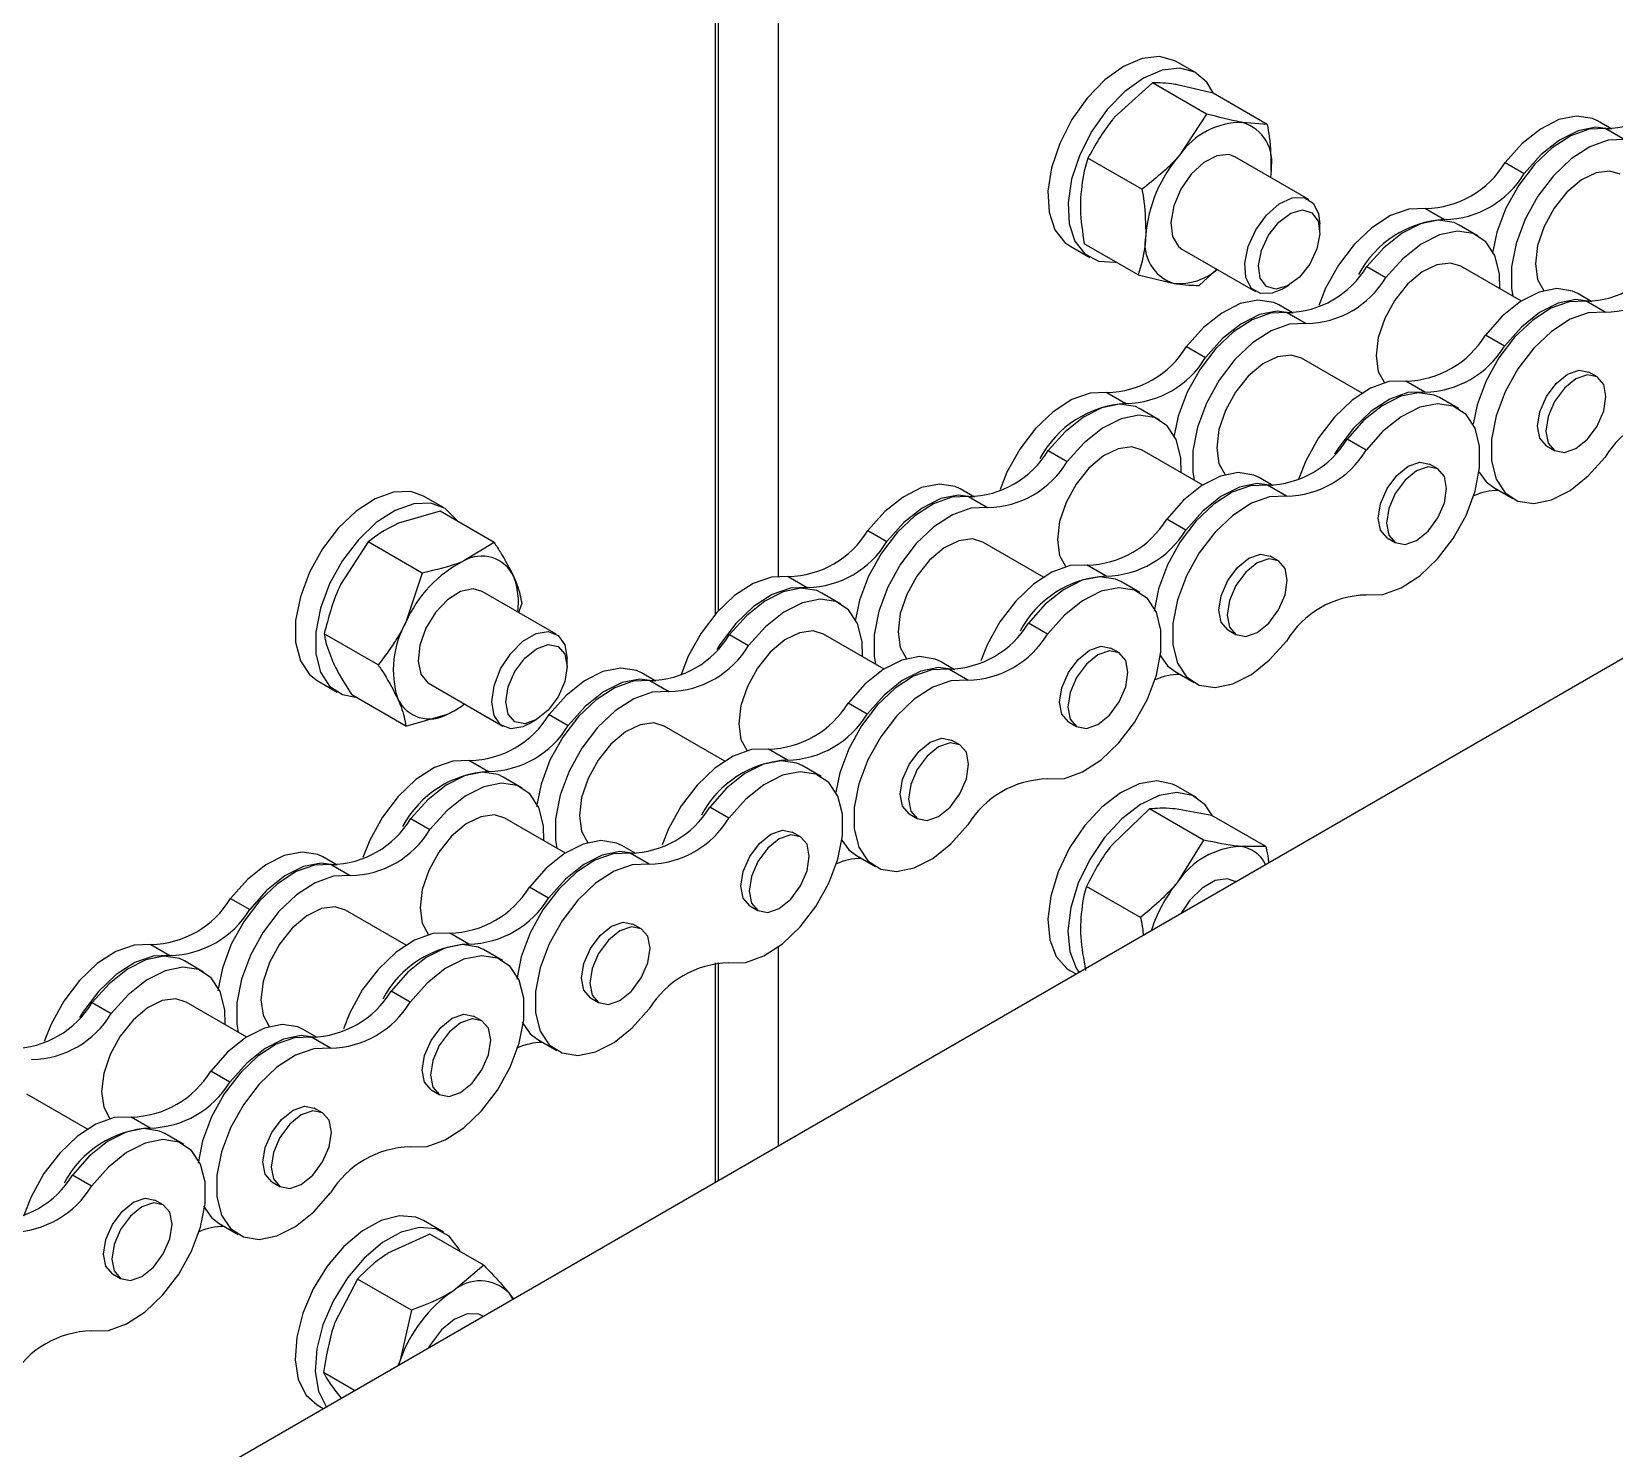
# Model space of a CAD drawing. Header units: metres. Extents: x 0 to 21025, y 0 to 14850.
# Drawn here: x 12980.9 to 13070.1, y 5412.6 to 5492.5 of the extents above; entities that cross this region are included whole.
import ezdxf

# ---------------------------------------------------------------- set-up
doc = ezdxf.new("R2010")
doc.units = ezdxf.units.M
doc.header["$LTSCALE"] = 25
doc.layers.add('SL4', color=4, linetype='Continuous')

msp = doc.modelspace()

# ---------------------------------------------------------------- linework, layer by layer
at = {"layer": 'SL4'}
for p, q in [((13022.924, 5539.702), (13022.924, 5461.787)), ((13019.389, 5459.642), (13019.389, 5537.661)), ((13019.557, 5537.758), (13019.557, 5459.83)), ((12230.818, 4972.404), (13167.717, 5513.264)), ((13046.501, 5490.138), (13045.369, 5490.791)), ((13044.026, 5489.588), (13041.893, 5487.649)), ((13047.072, 5487.83), (13044.026, 5489.588)), ((13047.452, 5489.003), (13045.424, 5489.478)), ((13050.498, 5487.245), (13047.452, 5489.003)), ((13047.072, 5487.83), (13045.57, 5485.526)), ((13050.498, 5487.245), (13049.101, 5487.355)), ((13069.913, 5486.976), (13069.114, 5487.438)), ((13069.581, 5487.004), (13070.656, 5486.384)), ((13043.436, 5483.587), (13040.391, 5485.345)), ((13052.84, 5483.015), (13048.678, 5485.417)), ((13050.709, 5484.648), (13050.677, 5484.263)), ((13050.709, 5484.648), (13050.678, 5484.262)), ((13063.909, 5485.095), (13064.984, 5484.474)), ((13059.419, 5482.503), (13060.493, 5481.882)), ((13053.461, 5481.188), (13053.461, 5481.641)), ((13062.39, 5480.951), (13061.316, 5481.571)), ((13039.37, 5480.398), (13040.501, 5479.745)), ((13043.227, 5478.758), (13040.181, 5480.516)), ((13045.678, 5480.221), (13049.84, 5477.818)), ((13046.653, 5478.172), (13047.653, 5479.081)), ((13056.111, 5479.228), (13057.186, 5478.608)), ((13064.817, 5477.287), (13061.41, 5479.253)), ((13043.227, 5478.758), (13045.255, 5478.283)), ((13051.34, 5477.967), (13051.732, 5478.193)), ((13068.797, 5477.252), (13067.998, 5477.714)), ((13069.54, 5476.66), (13068.465, 5477.28)), ((13051.953, 5476.608), (13051.153, 5477.07)), ((13051.621, 5476.636), (13052.695, 5476.016)), ((13045.948, 5474.726), (13047.023, 5474.106)), ((13063.868, 5474.75), (13062.793, 5475.371)), ((13055.837, 5472.102), (13052.43, 5474.069)), ((13069.09, 5473.017), (13068.625, 5473.286)), ((13041.458, 5472.134), (13042.533, 5471.514)), ((13059.378, 5472.158), (13058.303, 5472.778)), ((13044.43, 5470.582), (13043.355, 5471.203)), ((13061.275, 5471.227), (13060.2, 5471.847)), ((13056.07, 5468.883), (13054.995, 5469.504)), ((13038.15, 5468.86), (13039.225, 5468.239)), ((13046.857, 5466.918), (13043.45, 5468.885)), ((13066.226, 5469.131), (13066.692, 5468.862)), ((13060.11, 5467.833), (13059.644, 5468.101)), ((13033.992, 5466.24), (13033.193, 5466.701)), ((13050.837, 5466.884), (13050.037, 5467.345)), ((13051.58, 5466.291), (13050.505, 5466.912)), ((13063.26, 5466.777), (13064.335, 5466.157)), ((13004.074, 5465.646), (13002.943, 5466.299)), ((13033.66, 5466.268), (13034.735, 5465.647)), ((13003.874, 5465.442), (13001.535, 5464.763)), ((13006.92, 5463.684), (13003.874, 5465.442)), ((13045.907, 5464.382), (13044.832, 5465.002)), ((13027.988, 5464.358), (13029.063, 5463.738)), ((13057.246, 5463.947), (13057.712, 5463.678)), ((12999.827, 5463.719), (12998.269, 5461.314)), ((13002.872, 5461.961), (12999.827, 5463.719)), ((13006.92, 5463.684), (13005.212, 5462.64)), ((13037.877, 5461.734), (13034.47, 5463.701)), ((13041.417, 5461.79), (13040.342, 5462.41)), ((13051.13, 5462.648), (13050.664, 5462.917)), ((13002.872, 5461.961), (13001.946, 5459.191)), ((13023.498, 5461.766), (13024.572, 5461.145)), ((13043.314, 5460.858), (13042.239, 5461.479)), ((13010.413, 5458.522), (13006.251, 5460.925)), ((13026.469, 5460.214), (13025.395, 5460.834)), ((13008.321, 5459.73), (13008.484, 5460.232)), ((13000.388, 5456.786), (12997.343, 5458.544)), ((13028.896, 5456.55), (13025.489, 5458.517)), ((13038.109, 5458.515), (13037.034, 5459.135)), ((13048.266, 5458.763), (13048.731, 5458.494)), ((13020.19, 5458.491), (13021.265, 5457.871)), ((13042.15, 5457.464), (13041.684, 5457.733)), ((13011.035, 5456.696), (13011.035, 5457.149)), ((13032.876, 5456.515), (13032.077, 5456.977)), ((12996.944, 5455.906), (12998.075, 5455.253)), ((13016.032, 5455.871), (13015.232, 5456.333)), ((13015.7, 5455.899), (13016.774, 5455.279)), ((13033.619, 5455.923), (13032.544, 5456.543)), ((13045.3, 5456.409), (13046.375, 5455.788)), ((13001.952, 5453.334), (12998.906, 5455.092)), ((13003.252, 5455.729), (13007.413, 5453.326)), ((13027.947, 5454.013), (13026.872, 5454.634)), ((13001.952, 5453.334), (13004.291, 5454.013)), ((13008.914, 5453.475), (13009.306, 5453.701)), ((13010.027, 5453.99), (13011.102, 5453.369)), ((13019.916, 5451.366), (13016.509, 5453.332)), ((13039.286, 5453.579), (13039.751, 5453.31)), ((13033.169, 5452.28), (13032.704, 5452.549)), ((13005.537, 5451.398), (13006.612, 5450.777)), ((13023.457, 5451.421), (13022.382, 5452.042)), ((13025.354, 5450.49), (13024.279, 5451.11)), ((13008.509, 5449.846), (13007.434, 5450.466)), ((13046.501, 5449.311), (13045.369, 5449.964)), ((13020.149, 5448.147), (13019.074, 5448.767)), ((13002.229, 5448.123), (13003.304, 5447.502)), ((13010.936, 5446.181), (13007.529, 5448.148)), ((13030.305, 5448.394), (13030.771, 5448.126)), ((13043.86, 5448.671), (13041.766, 5446.67)), ((13046.905, 5446.913), (13043.86, 5448.671)), ((13047.374, 5448.299), (13045.301, 5448.668)), ((13050.419, 5446.541), (13047.374, 5448.299)), ((13024.189, 5447.096), (13023.723, 5447.365)), ((13014.916, 5446.147), (13014.116, 5446.609)), ((13015.659, 5445.555), (13014.584, 5446.175)), ((13027.339, 5446.04), (13028.414, 5445.42)), ((13046.905, 5446.913), (13045.443, 5444.547)), ((13050.419, 5446.541), (13048.978, 5446.545)), ((12998.071, 5445.503), (12997.272, 5445.964)), ((12997.739, 5445.531), (12998.814, 5444.91)), ((13009.986, 5443.645), (13008.911, 5444.265)), ((13043.349, 5442.546), (13040.303, 5444.304)), ((13048.717, 5444.567), (13048.678, 5444.59)), ((12992.067, 5443.621), (12993.142, 5443.001)), ((13001.956, 5440.997), (12998.549, 5442.964)), ((13021.325, 5443.21), (13021.791, 5442.941)), ((13005.496, 5441.053), (13004.421, 5441.673)), ((13015.209, 5441.912), (13014.743, 5442.18)), ((12987.577, 5441.029), (12988.651, 5440.409)), ((13007.393, 5440.121), (13006.318, 5440.742)), ((13022.924, 5440.874), (13022.924, 5429.677)), ((12990.548, 5439.477), (12989.474, 5440.098)), ((13019.389, 5427.636), (13019.389, 5439.988)), ((13019.557, 5440.006), (13019.557, 5427.733)), ((13039.37, 5439.571), (13039.717, 5439.371)), ((13002.188, 5437.778), (13001.113, 5438.399)), ((13012.345, 5438.026), (13012.81, 5437.757)), ((12984.269, 5437.755), (12985.344, 5437.134)), ((12992.975, 5435.813), (12989.568, 5437.78)), ((12996.955, 5435.779), (12996.156, 5436.24)), ((13006.229, 5436.727), (13005.763, 5436.996)), ((12997.698, 5435.186), (12996.623, 5435.807)), ((13009.379, 5435.672), (13010.454, 5435.052)), ((12992.026, 5433.277), (12990.951, 5433.897)), ((13003.365, 5432.842), (13003.83, 5432.573)), ((12983.995, 5430.629), (12980.588, 5432.596)), ((12997.248, 5431.543), (12996.783, 5431.812)), ((12987.536, 5430.684), (12986.461, 5431.305)), ((12989.433, 5429.753), (12988.358, 5430.373)), ((12984.228, 5427.41), (12983.153, 5428.03)), ((12994.384, 5427.658), (12994.85, 5427.389)), ((12988.268, 5426.359), (12987.802, 5426.628)), ((12991.418, 5425.304), (12992.493, 5424.683)), ((13003.293, 5424.709), (13000.937, 5423.623)), ((13004.074, 5424.819), (13002.943, 5425.472)), ((13006.338, 5422.951), (13003.293, 5424.709)), ((13006.338, 5422.951), (13004.614, 5421.5)), ((12985.404, 5422.473), (12985.87, 5422.205)), ((12999.213, 5422.171), (12997.946, 5419.719)), ((13002.259, 5420.413), (12999.213, 5422.171)), ((13007.743, 5421.403), (13008.001, 5421.062)), ((13002.259, 5420.413), (13001.623, 5417.596)), ((13006.291, 5420.075), (13006.251, 5420.098)), ((13001.623, 5417.596), (13001.532, 5417.327)), ((12999.053, 5415.896), (12997.311, 5416.902)), ((12998.084, 5415.719), (12998.298, 5415.461)), ((12996.944, 5415.079), (12997.29, 5414.879))]:
    msp.add_line(p, q, dxfattribs=at)
at = {"layer": 'SL4', "flags": 128}
for points in [[(13045.369, 5490.791), (13045.288, 5490.835), (13044.431, 5491.067), (13043.444, 5490.954), (13042.389, 5490.505), (13041.334, 5489.748), (13040.343, 5488.729), (13039.48, 5487.513), (13038.798, 5486.177), (13038.341, 5484.804), (13038.137, 5483.481), (13038.199, 5482.291), (13038.523, 5481.308), (13039.088, 5480.595), (13039.37, 5480.398)], [(13047.444, 5489.026), (13047.094, 5489.622), (13046.42, 5490.182), (13045.562, 5490.414), (13044.575, 5490.301), (13043.521, 5489.852), (13042.465, 5489.094), (13041.474, 5488.076), (13040.611, 5486.86), (13039.929, 5485.524), (13039.472, 5484.151), (13039.268, 5482.828), (13039.33, 5481.638), (13039.654, 5480.655), (13040.22, 5479.942), (13040.991, 5479.543), (13041.921, 5479.483), (13041.962, 5479.488)], [(13069.114, 5487.438), (13068.821, 5487.576), (13067.935, 5487.714), (13066.937, 5487.511), (13065.889, 5486.982), (13064.858, 5486.16), (13063.909, 5485.095)], [(13069.831, 5486.979), (13069.01, 5487.093), (13068.011, 5486.891), (13066.964, 5486.362), (13065.933, 5485.539), (13064.984, 5484.474)], [(13069.581, 5487.004), (13068.632, 5486.973), (13067.601, 5486.605), (13066.553, 5485.925), (13065.555, 5484.975), (13064.669, 5483.814), (13063.95, 5482.516), (13063.444, 5481.162), (13063.212, 5480.08)], [(13070.656, 5486.384), (13069.706, 5486.352), (13068.676, 5485.985), (13067.628, 5485.305), (13066.63, 5484.354), (13065.743, 5483.193), (13065.025, 5481.895), (13064.519, 5480.541), (13064.258, 5479.216), (13064.258, 5478.004), (13064.332, 5477.567)], [(13048.678, 5485.417), (13048.332, 5485.541), (13047.653, 5485.481), (13046.917, 5485.1), (13046.213, 5484.443), (13045.625, 5483.591), (13045.224, 5482.646), (13045.059, 5481.722), (13045.15, 5480.93), (13045.485, 5480.365), (13045.678, 5480.221)], [(13070.391, 5484.437), (13069.811, 5484.616), (13069.034, 5484.52), (13068.202, 5484.112), (13067.388, 5483.427), (13066.665, 5482.528), (13066.097, 5481.494), (13065.735, 5480.416), (13065.611, 5479.391)], [(13049.424, 5480.364), (13049.852, 5481.304), (13050.459, 5482.136), (13051.172, 5482.762), (13051.905, 5483.104), (13052.57, 5483.122), (13053.087, 5482.814), (13053.393, 5482.217), (13053.461, 5481.641)], [(13050.171, 5480.147), (13050.574, 5481.005), (13051.154, 5481.738), (13051.821, 5482.236), (13052.475, 5482.422), (13053.016, 5482.269), (13053.361, 5481.799), (13053.459, 5481.084), (13053.293, 5480.233), (13052.89, 5479.375), (13052.31, 5478.642), (13051.642, 5478.144), (13050.988, 5477.958), (13050.447, 5478.112), (13050.102, 5478.582), (13050.005, 5479.296), (13050.171, 5480.147)], [(13059.419, 5482.503), (13058.469, 5482.471), (13057.438, 5482.104), (13056.391, 5481.423), (13055.392, 5480.473), (13054.506, 5479.312), (13053.787, 5478.014), (13053.401, 5477.044)], [(13061.316, 5481.571), (13061.023, 5481.709), (13060.137, 5481.847), (13059.139, 5481.645), (13058.091, 5481.116), (13057.06, 5480.293), (13056.111, 5479.228)], [(13063.611, 5477.983), (13063.584, 5478.827), (13063.323, 5479.85), (13062.817, 5480.621), (13062.098, 5481.089), (13061.212, 5481.226), (13060.213, 5481.024), (13059.166, 5480.495), (13058.135, 5479.672), (13057.186, 5478.608)], [(13051.34, 5477.967), (13050.774, 5477.729), (13050.109, 5477.711), (13049.592, 5478.019), (13049.286, 5478.616), (13049.228, 5479.431), (13049.424, 5480.364)], [(13061.41, 5479.253), (13060.831, 5479.432), (13060.054, 5479.336), (13059.221, 5478.927), (13058.408, 5478.243), (13057.685, 5477.344), (13057.117, 5476.31), (13056.755, 5475.232), (13056.63, 5474.207)], [(13065.611, 5479.391), (13065.735, 5478.51), (13066.08, 5477.87)], [(13051.153, 5477.07), (13050.861, 5477.208), (13049.974, 5477.345), (13048.976, 5477.143), (13047.929, 5476.614), (13046.898, 5475.791), (13045.948, 5474.726)], [(13068.465, 5477.28), (13067.516, 5477.249), (13066.485, 5476.881), (13065.437, 5476.201), (13064.439, 5475.25), (13063.553, 5474.09), (13062.834, 5472.791), (13062.328, 5471.437), (13062.097, 5470.355)], [(13067.998, 5477.714), (13067.706, 5477.852), (13066.819, 5477.989), (13065.821, 5477.787), (13064.773, 5477.258), (13063.742, 5476.435), (13062.793, 5475.371)], [(13068.715, 5477.255), (13067.894, 5477.369), (13066.896, 5477.167), (13065.848, 5476.638), (13064.817, 5475.815), (13063.868, 5474.75)], [(13051.621, 5476.636), (13050.671, 5476.605), (13049.64, 5476.237), (13048.593, 5475.557), (13047.594, 5474.606), (13046.708, 5473.445), (13045.989, 5472.147), (13045.484, 5470.793), (13045.252, 5469.711)], [(13051.871, 5476.611), (13051.049, 5476.725), (13050.051, 5476.523), (13049.003, 5475.994), (13047.972, 5475.171), (13047.023, 5474.106)], [(13069.54, 5476.66), (13068.591, 5476.628), (13067.56, 5476.261), (13066.512, 5475.58), (13065.514, 5474.63), (13064.628, 5473.469), (13063.909, 5472.171), (13063.403, 5470.817), (13063.142, 5469.492), (13063.142, 5468.28), (13063.403, 5467.257), (13063.909, 5466.487), (13064.628, 5466.018), (13065.514, 5465.881), (13066.512, 5466.083), (13067.56, 5466.612), (13068.591, 5467.435), (13069.54, 5468.5)], [(13052.695, 5476.016), (13051.746, 5475.984), (13050.715, 5475.617), (13049.668, 5474.936), (13048.669, 5473.986), (13047.783, 5472.825), (13047.064, 5471.527), (13046.558, 5470.173), (13046.297, 5468.848), (13046.297, 5467.636), (13046.371, 5467.198)], [(13052.43, 5474.069), (13051.85, 5474.248), (13051.073, 5474.152), (13050.241, 5473.743), (13049.427, 5473.059), (13048.705, 5472.16), (13048.137, 5471.125), (13047.775, 5470.048), (13047.65, 5469.023)], [(13056.63, 5474.207), (13056.755, 5473.326), (13057.1, 5472.686)], [(13065.73, 5470.229), (13065.859, 5471.053), (13066.226, 5471.901), (13066.776, 5472.643), (13067.426, 5473.167), (13068.075, 5473.392), (13068.625, 5473.286)], [(13066.195, 5469.961), (13066.324, 5469.286), (13066.692, 5468.862), (13067.242, 5468.756), (13067.891, 5468.981), (13068.54, 5469.505), (13069.09, 5470.247), (13069.458, 5471.095), (13069.587, 5471.919), (13069.458, 5472.594), (13069.09, 5473.017), (13068.54, 5473.124), (13067.891, 5472.898), (13067.242, 5472.374), (13066.692, 5471.632), (13066.324, 5470.785), (13066.195, 5469.961)], [(13041.458, 5472.134), (13040.509, 5472.103), (13039.478, 5471.735), (13038.43, 5471.055), (13037.432, 5470.105), (13036.545, 5468.944), (13035.827, 5467.646), (13035.441, 5466.675)], [(13058.303, 5472.778), (13057.353, 5472.747), (13056.322, 5472.38), (13055.275, 5471.699), (13054.277, 5470.749), (13053.39, 5469.588), (13052.672, 5468.29), (13052.245, 5467.198)], [(13059.378, 5472.158), (13058.428, 5472.127), (13057.397, 5471.759), (13056.35, 5471.079), (13055.351, 5470.128), (13054.465, 5468.967), (13054.278, 5468.669)], [(13060.2, 5471.847), (13059.908, 5471.985), (13059.021, 5472.123), (13058.023, 5471.921), (13056.975, 5471.391), (13055.944, 5470.569), (13054.995, 5469.504)], [(13043.355, 5471.203), (13043.063, 5471.341), (13042.176, 5471.479), (13041.178, 5471.276), (13040.131, 5470.747), (13039.1, 5469.924), (13038.15, 5468.86)], [(13056.07, 5460.724), (13057.019, 5460.755), (13058.05, 5461.122), (13059.098, 5461.803), (13060.096, 5462.753), (13060.982, 5463.914), (13061.701, 5465.212), (13062.207, 5466.566), (13062.468, 5467.891), (13062.468, 5469.103), (13062.207, 5470.126), (13061.701, 5470.896), (13060.982, 5471.365), (13060.096, 5471.502), (13059.098, 5471.3), (13058.05, 5470.771), (13057.019, 5469.948), (13056.07, 5468.883)], [(13045.65, 5467.615), (13045.623, 5468.459), (13045.362, 5469.482), (13044.856, 5470.252), (13044.138, 5470.721), (13043.251, 5470.858), (13042.253, 5470.656), (13041.205, 5470.127), (13040.175, 5469.304), (13039.225, 5468.239)], [(13066.226, 5469.131), (13066.226, 5469.131), (13065.859, 5469.554), (13065.73, 5470.229)], [(13043.45, 5468.885), (13042.87, 5469.064), (13042.093, 5468.968), (13041.261, 5468.559), (13040.447, 5467.875), (13039.724, 5466.976), (13039.157, 5465.941), (13038.794, 5464.864), (13038.67, 5463.839)], [(13047.65, 5469.023), (13047.775, 5468.142), (13048.12, 5467.502)], [(13050.037, 5467.345), (13049.745, 5467.484), (13048.859, 5467.621), (13047.86, 5467.419), (13046.813, 5466.89), (13045.782, 5466.067), (13044.832, 5465.002)], [(13056.749, 5465.045), (13056.878, 5465.869), (13057.246, 5466.717), (13057.796, 5467.459), (13058.445, 5467.983), (13059.094, 5468.208), (13059.644, 5468.101)], [(13057.215, 5464.776), (13057.344, 5464.101), (13057.712, 5463.678), (13058.262, 5463.571), (13058.911, 5463.797), (13059.56, 5464.321), (13060.11, 5465.063), (13060.478, 5465.91), (13060.607, 5466.734), (13060.478, 5467.409), (13060.11, 5467.833), (13059.56, 5467.939), (13058.911, 5467.714), (13058.262, 5467.19), (13057.712, 5466.448), (13057.344, 5465.6), (13057.215, 5464.776)], [(13062.438, 5467.648), (13062.834, 5467.107), (13063.26, 5466.777)], [(13002.943, 5466.299), (13002.217, 5466.551), (13001.254, 5466.519), (13000.21, 5466.146), (12999.148, 5465.456), (12998.137, 5464.493), (12997.239, 5463.316), (12996.511, 5462.001), (12995.999, 5460.629), (12995.734, 5459.287), (12995.734, 5458.059), (12995.999, 5457.022), (12996.511, 5456.241), (12996.944, 5455.906)], [(13033.193, 5466.701), (13032.9, 5466.839), (13032.014, 5466.977), (13031.016, 5466.775), (13029.968, 5466.246), (13028.937, 5465.423), (13027.988, 5464.358)], [(13050.505, 5466.912), (13049.555, 5466.88), (13048.524, 5466.513), (13047.477, 5465.833), (13046.479, 5464.882), (13045.592, 5463.721), (13044.874, 5462.423), (13044.368, 5461.069), (13044.113, 5459.807)], [(13050.755, 5466.886), (13049.933, 5467.001), (13048.935, 5466.798), (13047.888, 5466.269), (13046.857, 5465.446), (13045.907, 5464.382)], [(13004.836, 5464.887), (13004.792, 5464.956), (13004.167, 5465.589), (13003.348, 5465.898), (13002.386, 5465.866), (13001.341, 5465.493), (13000.28, 5464.803), (12999.268, 5463.839), (12998.37, 5462.663), (12997.642, 5461.348), (12997.13, 5459.976), (12996.865, 5458.633), (12996.865, 5457.405), (12997.13, 5456.369), (12997.642, 5455.588), (12998.37, 5455.113), (12999.113, 5454.973)], [(13033.66, 5466.268), (13032.711, 5466.236), (13031.68, 5465.869), (13030.632, 5465.188), (13029.634, 5464.238), (13028.748, 5463.077), (13028.029, 5461.779), (13027.523, 5460.425), (13027.291, 5459.343)], [(13033.91, 5466.242), (13033.089, 5466.356), (13032.09, 5466.154), (13031.043, 5465.625), (13030.012, 5464.802), (13029.063, 5463.738)], [(13051.58, 5466.291), (13050.63, 5466.26), (13049.599, 5465.892), (13048.552, 5465.212), (13047.553, 5464.262), (13046.667, 5463.101), (13045.948, 5461.802), (13045.443, 5460.448), (13045.182, 5459.124), (13045.182, 5457.912), (13045.443, 5456.889), (13045.948, 5456.119), (13046.667, 5455.65), (13047.553, 5455.513), (13048.552, 5455.715), (13049.599, 5456.244), (13050.63, 5457.067), (13051.58, 5458.131)], [(13034.735, 5465.647), (13033.785, 5465.616), (13032.755, 5465.248), (13031.707, 5464.568), (13030.709, 5463.617), (13029.822, 5462.457), (13029.104, 5461.158), (13028.598, 5459.804), (13028.337, 5458.48), (13028.337, 5457.268), (13028.411, 5456.83)], [(13057.246, 5463.947), (13057.246, 5463.947), (13056.878, 5464.37), (13056.749, 5465.045)], [(13034.47, 5463.701), (13033.89, 5463.88), (13033.113, 5463.783), (13032.281, 5463.375), (13031.467, 5462.691), (13030.744, 5461.791), (13030.176, 5460.757), (13029.814, 5459.68), (13029.69, 5458.655)], [(13038.67, 5463.839), (13038.794, 5462.958), (13039.14, 5462.318)], [(13047.769, 5459.861), (13047.898, 5460.685), (13048.266, 5461.533), (13048.816, 5462.275), (13049.465, 5462.798), (13050.114, 5463.024), (13050.664, 5462.917)], [(13040.342, 5462.41), (13039.393, 5462.379), (13038.362, 5462.011), (13037.314, 5461.331), (13036.316, 5460.38), (13035.43, 5459.22), (13034.711, 5457.921), (13034.344, 5457.007)], [(13048.235, 5459.592), (13048.364, 5458.917), (13048.731, 5458.494), (13049.282, 5458.387), (13049.931, 5458.613), (13050.58, 5459.136), (13051.13, 5459.879), (13051.498, 5460.726), (13051.627, 5461.55), (13051.498, 5462.225), (13051.13, 5462.648), (13050.58, 5462.755), (13049.931, 5462.53), (13049.282, 5462.006), (13048.731, 5461.264), (13048.364, 5460.416), (13048.235, 5459.592)], [(13023.498, 5461.766), (13022.548, 5461.734), (13021.517, 5461.367), (13020.47, 5460.687), (13019.471, 5459.736), (13018.585, 5458.575), (13017.866, 5457.277), (13017.44, 5456.185)], [(13042.239, 5461.479), (13041.947, 5461.617), (13041.061, 5461.754), (13040.062, 5461.552), (13039.015, 5461.023), (13037.984, 5460.2), (13037.034, 5459.135)], [(13006.251, 5460.925), (13005.73, 5461.065), (13005.028, 5460.915), (13004.292, 5460.453), (13003.611, 5459.734), (13003.068, 5458.845), (13002.728, 5457.894), (13002.632, 5456.995), (13002.792, 5456.257), (13003.188, 5455.768), (13003.252, 5455.729)], [(13024.572, 5461.145), (13023.623, 5461.114), (13022.592, 5460.747), (13021.544, 5460.066), (13020.546, 5459.116), (13019.66, 5457.955), (13019.472, 5457.657)], [(13025.395, 5460.834), (13025.102, 5460.973), (13024.216, 5461.11), (13023.218, 5460.908), (13022.17, 5460.379), (13021.139, 5459.556), (13020.19, 5458.491)], [(13027.69, 5457.246), (13027.663, 5458.091), (13027.402, 5459.114), (13026.896, 5459.884), (13026.177, 5460.352), (13025.291, 5460.49), (13024.292, 5460.288), (13023.245, 5459.758), (13022.214, 5458.936), (13021.265, 5457.871)], [(13038.109, 5450.355), (13039.059, 5450.387), (13040.09, 5450.754), (13041.137, 5451.434), (13042.135, 5452.385), (13043.022, 5453.546), (13043.74, 5454.844), (13044.246, 5456.198), (13044.507, 5457.523), (13044.507, 5458.735), (13044.246, 5459.758), (13043.74, 5460.528), (13043.022, 5460.996), (13042.135, 5461.134), (13041.137, 5460.932), (13040.09, 5460.403), (13039.059, 5459.58), (13038.109, 5458.515)], [(13048.266, 5458.763), (13048.266, 5458.763), (13047.898, 5459.186), (13047.769, 5459.861)], [(13006.792, 5454.7), (13006.92, 5455.611), (13007.288, 5456.561), (13007.853, 5457.433), (13008.545, 5458.124), (13009.282, 5458.549), (13009.974, 5458.658), (13010.538, 5458.437), (13010.907, 5457.913), (13011.035, 5457.149), (13011.035, 5457.149)], [(13025.489, 5458.517), (13024.91, 5458.696), (13024.133, 5458.599), (13023.3, 5458.191), (13022.487, 5457.506), (13021.764, 5456.607), (13021.196, 5455.573), (13020.834, 5454.495), (13020.709, 5453.471)], [(13029.69, 5458.655), (13029.814, 5457.773), (13030.159, 5457.133)], [(13007.576, 5454.7), (13007.708, 5455.54), (13008.083, 5456.404), (13008.644, 5457.161), (13009.305, 5457.695), (13009.967, 5457.925), (13010.528, 5457.816), (13010.903, 5457.384), (13011.035, 5456.696), (13010.903, 5455.856), (13010.528, 5454.992), (13009.967, 5454.235), (13009.305, 5453.701), (13008.644, 5453.471), (13008.083, 5453.58), (13007.708, 5454.011), (13007.576, 5454.7)], [(13038.789, 5454.677), (13038.918, 5455.501), (13039.286, 5456.348), (13039.836, 5457.091), (13040.485, 5457.614), (13041.134, 5457.84), (13041.684, 5457.733)], [(13032.077, 5456.977), (13031.785, 5457.115), (13030.898, 5457.253), (13029.9, 5457.051), (13028.852, 5456.521), (13027.821, 5455.699), (13026.872, 5454.634)], [(13039.254, 5454.408), (13039.384, 5453.733), (13039.751, 5453.31), (13040.301, 5453.203), (13040.95, 5453.429), (13041.599, 5453.952), (13042.15, 5454.694), (13042.517, 5455.542), (13042.646, 5456.366), (13042.517, 5457.041), (13042.15, 5457.464), (13041.599, 5457.571), (13040.95, 5457.345), (13040.301, 5456.822), (13039.751, 5456.08), (13039.384, 5455.232), (13039.254, 5454.408)], [(13044.427, 5457.379), (13044.874, 5456.739), (13045.3, 5456.409)], [(13015.7, 5455.899), (13014.75, 5455.868), (13013.719, 5455.5), (13012.672, 5454.82), (13011.673, 5453.87), (13010.787, 5452.709), (13010.068, 5451.41), (13009.563, 5450.056), (13009.308, 5448.795)], [(13015.232, 5456.333), (13014.94, 5456.471), (13014.053, 5456.609), (13013.055, 5456.406), (13012.008, 5455.877), (13010.977, 5455.054), (13010.027, 5453.99)], [(13015.95, 5455.874), (13015.128, 5455.988), (13014.13, 5455.786), (13013.082, 5455.257), (13012.051, 5454.434), (13011.102, 5453.369)], [(13032.544, 5456.543), (13031.595, 5456.512), (13030.564, 5456.144), (13029.516, 5455.464), (13028.518, 5454.514), (13027.632, 5453.353), (13026.913, 5452.055), (13026.407, 5450.701), (13026.176, 5449.619)], [(13033.619, 5455.923), (13032.67, 5455.891), (13031.639, 5455.524), (13030.591, 5454.844), (13029.593, 5453.893), (13028.707, 5452.732), (13027.988, 5451.434), (13027.482, 5450.08), (13027.221, 5448.755), (13027.221, 5447.543), (13027.482, 5446.52), (13027.988, 5445.75), (13028.707, 5445.282), (13029.593, 5445.144), (13030.591, 5445.346), (13031.639, 5445.876), (13032.67, 5446.698), (13033.619, 5447.763)], [(13032.795, 5456.518), (13031.973, 5456.632), (13030.975, 5456.43), (13029.927, 5455.901), (13028.896, 5455.078), (13027.947, 5454.013)], [(13016.774, 5455.279), (13015.825, 5455.247), (13014.794, 5454.88), (13013.747, 5454.2), (13012.748, 5453.249), (13011.862, 5452.088), (13011.143, 5450.79), (13010.637, 5449.436), (13010.376, 5448.111), (13010.376, 5446.899), (13010.45, 5446.462)], [(13008.914, 5453.475), (13008.545, 5453.299), (13007.853, 5453.19), (13007.288, 5453.412), (13006.92, 5453.936), (13006.792, 5454.7)], [(13039.286, 5453.579), (13039.286, 5453.579), (13038.918, 5454.002), (13038.789, 5454.677)], [(13016.509, 5453.332), (13015.929, 5453.511), (13015.152, 5453.415), (13014.32, 5453.006), (13013.506, 5452.322), (13012.784, 5451.423), (13012.216, 5450.389), (13011.854, 5449.311), (13011.729, 5448.286)], [(13020.709, 5453.471), (13020.834, 5452.589), (13021.179, 5451.949)], [(13029.809, 5449.493), (13029.938, 5450.317), (13030.305, 5451.164), (13030.855, 5451.906), (13031.505, 5452.43), (13032.154, 5452.656), (13032.704, 5452.549)], [(13030.274, 5449.224), (13030.403, 5448.549), (13030.771, 5448.126), (13031.321, 5448.019), (13031.97, 5448.244), (13032.619, 5448.768), (13033.169, 5449.51), (13033.537, 5450.358), (13033.666, 5451.182), (13033.537, 5451.857), (13033.169, 5452.28), (13032.619, 5452.387), (13031.97, 5452.161), (13031.321, 5451.638), (13030.771, 5450.895), (13030.403, 5450.048), (13030.274, 5449.224)], [(13005.537, 5451.398), (13004.588, 5451.366), (13003.557, 5450.999), (13002.509, 5450.318), (13001.511, 5449.368), (13000.624, 5448.207), (12999.906, 5446.909), (12999.52, 5445.939)], [(13022.382, 5452.042), (13021.432, 5452.01), (13020.401, 5451.643), (13019.354, 5450.962), (13018.356, 5450.012), (13017.469, 5448.851), (13016.751, 5447.553), (13016.383, 5446.639)], [(13024.279, 5451.11), (13023.987, 5451.249), (13023.1, 5451.386), (13022.102, 5451.184), (13021.054, 5450.655), (13020.023, 5449.832), (13019.074, 5448.767)], [(13007.434, 5450.466), (13007.142, 5450.604), (13006.255, 5450.742), (13005.257, 5450.54), (13004.21, 5450.011), (13003.179, 5449.188), (13002.229, 5448.123)], [(13020.149, 5439.987), (13021.098, 5440.018), (13022.129, 5440.386), (13023.177, 5441.066), (13024.175, 5442.017), (13025.061, 5443.177), (13025.78, 5444.476), (13026.286, 5445.83), (13026.547, 5447.154), (13026.547, 5448.366), (13026.286, 5449.389), (13025.78, 5450.16), (13025.061, 5450.628), (13024.175, 5450.766), (13023.177, 5450.563), (13022.129, 5450.034), (13021.098, 5449.211), (13020.149, 5448.147)], [(13009.729, 5446.878), (13009.702, 5447.722), (13009.441, 5448.745), (13008.935, 5449.515), (13008.217, 5449.984), (13007.33, 5450.121), (13006.332, 5449.919), (13005.284, 5449.39), (13004.254, 5448.567), (13003.304, 5447.502)], [(13045.369, 5449.964), (13045.16, 5450.069), (13044.278, 5450.245), (13043.276, 5450.077), (13042.216, 5449.575), (13041.167, 5448.772), (13040.193, 5447.716), (13039.356, 5446.476), (13038.708, 5445.128), (13038.29, 5443.757), (13038.129, 5442.45), (13038.234, 5441.289), (13038.599, 5440.346), (13039.2, 5439.681), (13039.37, 5439.571)], [(13030.305, 5448.394), (13030.305, 5448.394), (13029.938, 5448.818), (13029.809, 5449.493)], [(13047.408, 5448.28), (13046.999, 5448.907), (13046.292, 5449.416), (13045.409, 5449.592), (13044.407, 5449.424), (13043.348, 5448.922), (13042.298, 5448.118), (13041.324, 5447.063), (13040.487, 5445.822), (13039.839, 5444.475), (13039.421, 5443.104), (13039.26, 5441.797), (13039.365, 5440.636), (13039.73, 5439.693), (13039.883, 5439.467)], [(13007.529, 5448.148), (13006.949, 5448.327), (13006.172, 5448.231), (13005.34, 5447.822), (13004.526, 5447.138), (13003.803, 5446.239), (13003.236, 5445.205), (13002.873, 5444.127), (13002.749, 5443.102)], [(13011.729, 5448.286), (13011.854, 5447.405), (13012.199, 5446.765)], [(13020.828, 5444.308), (13020.957, 5445.132), (13021.325, 5445.98), (13021.875, 5446.722), (13022.524, 5447.246), (13023.173, 5447.472), (13023.723, 5447.365)], [(13021.294, 5444.04), (13021.423, 5443.365), (13021.791, 5442.941), (13022.341, 5442.835), (13022.99, 5443.06), (13023.639, 5443.584), (13024.189, 5444.326), (13024.557, 5445.174), (13024.686, 5445.998), (13024.557, 5446.673), (13024.189, 5447.096), (13023.639, 5447.203), (13022.99, 5446.977), (13022.341, 5446.453), (13021.791, 5445.711), (13021.423, 5444.864), (13021.294, 5444.04)], [(12997.272, 5445.964), (12996.979, 5446.103), (12996.093, 5446.24), (12995.095, 5446.038), (12994.047, 5445.509), (12993.016, 5444.686), (12992.067, 5443.621)], [(13014.584, 5446.175), (13013.634, 5446.144), (13012.603, 5445.776), (13011.556, 5445.096), (13010.558, 5444.145), (13009.671, 5442.984), (13008.953, 5441.686), (13008.447, 5440.332), (13008.192, 5439.07)], [(13014.116, 5446.609), (13013.824, 5446.747), (13012.938, 5446.884), (13011.939, 5446.682), (13010.892, 5446.153), (13009.861, 5445.33), (13008.911, 5444.265)], [(13014.834, 5446.15), (13014.012, 5446.264), (13013.014, 5446.062), (13011.967, 5445.533), (13010.936, 5444.71), (13009.986, 5443.645)], [(13026.517, 5446.912), (13026.913, 5446.371), (13027.339, 5446.04)], [(12997.739, 5445.531), (12996.79, 5445.499), (12995.759, 5445.132), (12994.711, 5444.452), (12993.713, 5443.501), (12992.827, 5442.34), (12992.108, 5441.042), (12991.602, 5439.688), (12991.348, 5438.426)], [(12997.989, 5445.505), (12997.168, 5445.62), (12996.169, 5445.418), (12995.122, 5444.888), (12994.091, 5444.066), (12993.142, 5443.001)], [(13015.659, 5445.555), (13014.709, 5445.523), (13013.678, 5445.156), (13012.631, 5444.475), (13011.632, 5443.525), (13010.746, 5442.364), (13010.027, 5441.066), (13009.522, 5439.712), (13009.261, 5438.387), (13009.261, 5437.175), (13009.522, 5436.152), (13010.027, 5435.382), (13010.746, 5434.913), (13011.632, 5434.776), (13012.631, 5434.978), (13013.678, 5435.507), (13014.709, 5436.33), (13015.659, 5437.395)], [(12998.814, 5444.91), (12997.864, 5444.879), (12996.834, 5444.511), (12995.786, 5443.831), (12994.788, 5442.881), (12993.901, 5441.72), (12993.183, 5440.422), (12992.677, 5439.068), (12992.416, 5437.743), (12992.416, 5436.531), (12992.49, 5436.093)], [(13021.325, 5443.21), (13021.325, 5443.21), (13020.957, 5443.633), (13020.828, 5444.308)], [(13048.716, 5444.567), (13048.258, 5444.724), (13047.568, 5444.625), (13046.832, 5444.209), (13046.137, 5443.525), (13045.64, 5442.79)], [(12998.549, 5442.964), (12997.969, 5443.143), (12997.192, 5443.047), (12996.36, 5442.638), (12995.546, 5441.954), (12994.823, 5441.055), (12994.255, 5440.02), (12993.893, 5438.943), (12993.769, 5437.918)], [(13002.749, 5443.102), (13002.873, 5442.221), (13003.219, 5441.581)], [(13004.421, 5441.673), (13003.472, 5441.642), (13002.441, 5441.274), (13001.393, 5440.594), (13000.395, 5439.644), (12999.509, 5438.483), (12998.79, 5437.185), (12998.423, 5436.271)], [(13011.848, 5439.124), (13011.977, 5439.948), (13012.345, 5440.796), (13012.895, 5441.538), (13013.544, 5442.062), (13014.193, 5442.287), (13014.743, 5442.18)], [(13012.314, 5438.855), (13012.443, 5438.18), (13012.81, 5437.757), (13013.361, 5437.65), (13014.01, 5437.876), (13014.659, 5438.4), (13015.209, 5439.142), (13015.577, 5439.99), (13015.706, 5440.814), (13015.577, 5441.488), (13015.209, 5441.912), (13014.659, 5442.019), (13014.01, 5441.793), (13013.361, 5441.269), (13012.81, 5440.527), (13012.443, 5439.679), (13012.314, 5438.855)], [(12987.577, 5441.029), (12986.627, 5440.998), (12985.596, 5440.63), (12984.549, 5439.95), (12983.55, 5438.999), (12982.664, 5437.839), (12981.945, 5436.54), (12981.559, 5435.57)], [(13006.318, 5440.742), (13006.026, 5440.88), (13005.14, 5441.018), (13004.141, 5440.815), (13003.094, 5440.286), (13002.063, 5439.463), (13001.113, 5438.399)], [(12988.651, 5440.409), (12987.702, 5440.377), (12986.671, 5440.01), (12985.623, 5439.329), (12984.625, 5438.379), (12983.739, 5437.218), (12983.551, 5436.92)], [(12989.474, 5440.098), (12989.181, 5440.236), (12988.295, 5440.373), (12987.297, 5440.171), (12986.249, 5439.642), (12985.218, 5438.819), (12984.269, 5437.755)], [(13002.188, 5429.618), (13003.138, 5429.65), (13004.169, 5430.017), (13005.216, 5430.698), (13006.214, 5431.648), (13007.101, 5432.809), (13007.819, 5434.107), (13008.325, 5435.461), (13008.586, 5436.786), (13008.586, 5437.998), (13008.325, 5439.021), (13007.819, 5439.791), (13007.101, 5440.26), (13006.214, 5440.397), (13005.216, 5440.195), (13004.169, 5439.666), (13003.138, 5438.843), (13002.188, 5437.778)], [(12991.769, 5436.51), (12991.742, 5437.354), (12991.481, 5438.377), (12990.975, 5439.147), (12990.256, 5439.616), (12989.37, 5439.753), (12988.371, 5439.551), (12987.324, 5439.022), (12986.293, 5438.199), (12985.344, 5437.134)], [(13012.345, 5438.026), (13012.345, 5438.026), (13011.977, 5438.449), (13011.848, 5439.124)], [(12989.568, 5437.78), (12988.989, 5437.959), (12988.212, 5437.862), (12987.379, 5437.454), (12986.566, 5436.77), (12985.843, 5435.87), (12985.275, 5434.836), (12984.913, 5433.759), (12984.788, 5432.734)], [(12993.769, 5437.918), (12993.893, 5437.037), (12994.238, 5436.397)], [(12996.156, 5436.24), (12995.864, 5436.378), (12994.977, 5436.516), (12993.979, 5436.314), (12992.931, 5435.785), (12991.9, 5434.962), (12990.951, 5433.897)], [(13002.868, 5433.94), (13002.997, 5434.764), (13003.365, 5435.612), (13003.915, 5436.354), (13004.564, 5436.878), (13005.213, 5437.103), (13005.763, 5436.996)], [(13003.333, 5433.671), (13003.463, 5432.996), (13003.83, 5432.573), (13004.38, 5432.466), (13005.029, 5432.692), (13005.678, 5433.216), (13006.229, 5433.958), (13006.596, 5434.805), (13006.725, 5435.629), (13006.596, 5436.304), (13006.229, 5436.727), (13005.678, 5436.834), (13005.029, 5436.609), (13004.38, 5436.085), (13003.83, 5435.343), (13003.463, 5434.495), (13003.333, 5433.671)], [(13008.506, 5436.643), (13008.953, 5436.002), (13009.379, 5435.672)], [(12996.623, 5435.807), (12995.674, 5435.775), (12994.643, 5435.408), (12993.595, 5434.727), (12992.597, 5433.777), (12991.711, 5432.616), (12990.992, 5431.318), (12990.486, 5429.964), (12990.232, 5428.702)], [(12996.873, 5435.781), (12996.052, 5435.895), (12995.054, 5435.693), (12994.006, 5435.164), (12992.975, 5434.341), (12992.026, 5433.277)], [(12997.698, 5435.186), (12996.749, 5435.155), (12995.718, 5434.787), (12994.67, 5434.107), (12993.672, 5433.156), (12992.786, 5431.996), (12992.067, 5430.697), (12991.561, 5429.343), (12991.3, 5428.019), (12991.3, 5426.807), (12991.561, 5425.783), (12992.067, 5425.013), (12992.786, 5424.545), (12993.672, 5424.407), (12994.67, 5424.61), (12995.718, 5425.139), (12996.749, 5425.962), (12997.698, 5427.026)], [(13003.365, 5432.842), (13003.365, 5432.842), (13002.997, 5433.265), (13002.868, 5433.94)], [(12984.788, 5432.734), (12984.913, 5431.852), (12985.258, 5431.212)], [(12993.888, 5428.756), (12994.017, 5429.58), (12994.384, 5430.427), (12994.934, 5431.17), (12995.584, 5431.693), (12996.233, 5431.919), (12996.783, 5431.812)], [(12986.461, 5431.305), (12985.511, 5431.273), (12984.48, 5430.906), (12983.433, 5430.226), (12982.435, 5429.275), (12981.548, 5428.114), (12980.83, 5426.816), (12980.403, 5425.724)], [(12994.353, 5428.487), (12994.482, 5427.812), (12994.85, 5427.389), (12995.4, 5427.282), (12996.049, 5427.508), (12996.698, 5428.031), (12997.248, 5428.774), (12997.616, 5429.621), (12997.745, 5430.445), (12997.616, 5431.12), (12997.248, 5431.543), (12996.698, 5431.65), (12996.049, 5431.425), (12995.4, 5430.901), (12994.85, 5430.159), (12994.482, 5429.311), (12994.353, 5428.487)], [(12988.358, 5430.373), (12988.066, 5430.512), (12987.179, 5430.649), (12986.181, 5430.447), (12985.133, 5429.918), (12984.102, 5429.095), (12983.153, 5428.03)], [(12984.228, 5419.25), (12985.177, 5419.282), (12986.208, 5419.649), (12987.256, 5420.329), (12988.254, 5421.28), (12989.14, 5422.441), (12989.859, 5423.739), (12990.365, 5425.093), (12990.626, 5426.417), (12990.626, 5427.63), (12990.365, 5428.653), (12989.859, 5429.423), (12989.14, 5429.891), (12988.254, 5430.029), (12987.256, 5429.827), (12986.208, 5429.297), (12985.177, 5428.475), (12984.228, 5427.41)], [(12994.384, 5427.658), (12994.384, 5427.658), (12994.017, 5428.081), (12993.888, 5428.756)], [(12984.907, 5423.572), (12985.036, 5424.396), (12985.404, 5425.243), (12985.954, 5425.985), (12986.603, 5426.509), (12987.252, 5426.735), (12987.802, 5426.628)], [(12985.373, 5423.303), (12985.502, 5422.628), (12985.87, 5422.205), (12986.42, 5422.098), (12987.069, 5422.323), (12987.718, 5422.847), (12988.268, 5423.589), (12988.636, 5424.437), (12988.765, 5425.261), (12988.636, 5425.936), (12988.268, 5426.359), (12987.718, 5426.466), (12987.069, 5426.24), (12986.42, 5425.717), (12985.87, 5424.974), (12985.502, 5424.127), (12985.373, 5423.303)], [(12990.546, 5426.274), (12990.992, 5425.634), (12991.418, 5425.304)], [(13002.943, 5425.472), (13002.502, 5425.66), (13001.58, 5425.74), (13000.556, 5425.477), (12999.492, 5424.887), (12998.457, 5424.007), (12997.516, 5422.892), (12996.727, 5421.613), (12996.14, 5420.25), (12995.792, 5418.889), (12995.705, 5417.615), (12995.884, 5416.508), (12996.318, 5415.637), (12996.944, 5415.079)], [(13005.014, 5423.716), (13004.947, 5423.859), (13004.395, 5424.589), (13003.634, 5425.007), (13002.712, 5425.087), (13001.687, 5424.824), (13000.624, 5424.233), (12999.589, 5423.353), (12998.647, 5422.239), (12997.858, 5420.96), (12997.271, 5419.597), (12996.923, 5418.236), (12996.836, 5416.962), (12997.015, 5415.854), (12997.45, 5414.984), (12997.457, 5414.975)], [(12985.404, 5422.473), (12985.404, 5422.474), (12985.036, 5422.897), (12984.907, 5423.572)], [(13007.743, 5421.403), (13007.963, 5421.061), (13007.971, 5421.045)], [(13006.29, 5420.074), (13006.051, 5420.186), (13005.399, 5420.206), (13004.669, 5419.9), (13003.949, 5419.304), (13003.326, 5418.491), (13003.213, 5418.298)]]:
    msp.add_lwpolyline(points, dxfattribs=at)
at = {"layer": 'SL4'}
for centre, radius, start, end in [((13069.471, 5492.38), 5.376, 271.17027, 328.82435), ((13049.058, 5483.114), 4.241, 89.42373, 145.33901), ((13048.435, 5485.128), 2.324, 348.0688, 73.35439), ((13051.48, 5480.346), 7.86, 138.76581, 175.29625), ((13059.309, 5487.878), 5.376, 271.17027, 328.82435), ((13060.384, 5487.257), 5.376, 271.17027, 328.82435), ((13060.811, 5476.036), 5.855, 93.11014, 152.07323), ((13045.921, 5480.51), 2.324, 168.0688, 253.35439), ((13045.504, 5481.651), 3.378, 265.774, 310.05997), ((13051.511, 5482.011), 5.376, 271.17027, 328.82435), ((13068.356, 5482.655), 5.376, 271.17027, 328.82435), ((13069.43, 5482.035), 5.376, 271.17027, 328.82435), ((13052.586, 5481.391), 5.376, 271.17027, 328.82435), ((13041.348, 5477.51), 5.376, 271.17027, 328.82435), ((13058.193, 5478.154), 5.376, 271.17027, 328.82435), ((13059.268, 5477.533), 5.376, 271.17027, 328.82435), ((13042.423, 5476.889), 5.376, 271.17027, 328.82435), ((13042.851, 5465.667), 5.855, 93.11014, 152.07323), ((13074.14, 5465.717), 5.376, 91.17027, 148.82435), ((13050.395, 5472.287), 5.376, 271.17027, 328.82435), ((13033.55, 5471.643), 5.376, 271.17027, 328.82435), ((13051.47, 5471.667), 5.376, 271.17027, 328.82435), ((13034.625, 5471.022), 5.376, 271.17027, 328.82435), ((13063.565, 5463.172), 3.446, 90.48436, 114.6516), ((13040.232, 5467.785), 5.376, 271.17027, 328.82435), ((13023.388, 5467.141), 5.376, 271.17027, 328.82435), ((13041.307, 5467.165), 5.376, 271.17027, 328.82435), ((13024.463, 5466.521), 5.376, 271.17027, 328.82435), ((13008.405, 5456.346), 7.058, 116.89925, 156.22882), ((13006.221, 5460.931), 1.985, 25.18702, 120.56826), ((13004.273, 5460.322), 4.017, 352.1017, 21.21647), ((13041.735, 5455.943), 5.855, 93.11014, 152.07323), ((13056.18, 5455.348), 5.376, 91.17027, 148.82435), ((13006.658, 5456.507), 5.423, 150.3337, 197.48987), ((13032.435, 5461.919), 5.376, 271.17027, 328.82435), ((13015.59, 5461.274), 5.376, 271.17027, 328.82435), ((13016.665, 5460.654), 5.376, 271.17027, 328.82435), ((13033.509, 5461.298), 5.376, 271.17027, 328.82435), ((13045.604, 5452.804), 3.446, 90.48439, 114.65203), ((13003.282, 5455.722), 1.985, 205.18702, 300.56826), ((13002.325, 5458.483), 4.884, 293.74314, 306.81927), ((13022.272, 5457.417), 5.376, 271.17027, 328.82435), ((13005.427, 5456.773), 5.376, 271.17027, 328.82435), ((13006.502, 5456.152), 5.376, 271.17027, 328.82435), ((13023.347, 5456.796), 5.376, 271.17027, 328.82435), ((13023.774, 5445.575), 5.855, 93.11014, 152.07323), ((13006.93, 5444.93), 5.855, 93.11014, 152.07323), ((13038.219, 5444.98), 5.376, 91.17027, 148.82435), ((13014.474, 5451.55), 5.376, 271.17027, 328.82435), ((12997.629, 5450.906), 5.376, 271.17027, 328.82435), ((13015.549, 5450.93), 5.376, 271.17027, 328.82435), ((12998.704, 5450.286), 5.376, 271.17027, 328.82435), ((13049.184, 5442.054), 4.496, 92.62379, 146.31301), ((13048.791, 5444.778), 1.777, 25.29349, 83.965), ((13027.644, 5442.435), 3.446, 90.48436, 114.6516), ((13004.311, 5447.049), 5.376, 271.17027, 328.82435), ((13051.999, 5439.211), 8.454, 140.85807, 162.02603), ((12987.467, 5446.404), 5.376, 271.17027, 328.82435), ((13005.386, 5446.428), 5.376, 271.17027, 328.82435), ((12988.542, 5445.784), 5.376, 271.17027, 328.82435), ((13005.814, 5435.206), 5.855, 93.11014, 152.07323), ((13020.259, 5434.612), 5.376, 91.17027, 148.82435), ((12996.514, 5441.182), 5.376, 271.17027, 328.82435), ((12979.669, 5440.538), 5.376, 271.17027, 328.82435), ((12980.744, 5439.917), 5.376, 271.17027, 328.82435), ((12997.588, 5440.561), 5.376, 271.17027, 328.82435), ((13009.688, 5432.025), 3.488, 90.56121, 116.02926), ((12986.351, 5436.68), 5.376, 271.17027, 328.82435), ((12987.426, 5436.06), 5.376, 271.17027, 328.82435), ((12987.853, 5424.838), 5.855, 93.11014, 152.07323), ((13002.298, 5424.243), 5.376, 91.17027, 148.82435), ((12978.553, 5430.813), 5.376, 271.17027, 328.82435), ((12979.628, 5430.193), 5.376, 271.17027, 328.82435), ((12991.723, 5421.698), 3.446, 90.48436, 114.6516), ((13006.127, 5419.779), 2.291, 45.14975, 131.3093), ((13009.009, 5415.035), 7.817, 124.20835, 160.87457), ((12984.338, 5413.875), 5.376, 91.17027, 148.82435)]:
    msp.add_arc(centre, radius, start, end, dxfattribs=at)
for points, knots in [([(13045.424, 5489.478), (13045.383, 5489.485), (13044.809, 5489.581), (13044.404, 5489.585), (13044.026, 5489.588)], [0, 0, 0, 0, 0.0702006, 1, 1, 1, 1]), ([(13041.893, 5487.649), (13041.85, 5487.599), (13041.241, 5486.879), (13040.8, 5486.084), (13040.391, 5485.345)], [0, 0, 0, 0, 0.070201, 1, 1, 1, 1]), ([(13049.101, 5487.355), (13049.06, 5487.362), (13048.477, 5487.464), (13047.749, 5487.654), (13047.072, 5487.83)], [0, 0, 0, 0, 0.070201, 1, 1, 1, 1]), ([(13050.498, 5487.245), (13050.537, 5487.014), (13050.688, 5486.12), (13050.7, 5485.275), (13050.709, 5484.648)], [0, 0, 0, 0, 0.257551, 1, 1, 1, 1]), ([(13040.391, 5485.345), (13040.334, 5485.17), (13040.115, 5484.49), (13040.032, 5483.699), (13039.97, 5483.113)], [0, 0, 0, 0, 0.257551, 1, 1, 1, 1]), ([(13045.57, 5485.526), (13045.526, 5485.476), (13044.908, 5484.762), (13044.145, 5484.153), (13043.436, 5483.587)], [0, 0, 0, 0, 0.0702006, 1, 1, 1, 1]), ([(13043.436, 5483.587), (13043.475, 5483.357), (13043.626, 5482.463), (13043.638, 5481.618), (13043.647, 5480.99)], [0, 0, 0, 0, 0.257551, 1, 1, 1, 1]), ([(13039.97, 5483.113), (13039.965, 5482.891), (13039.947, 5482.063), (13040.082, 5481.17), (13040.181, 5480.516)], [0, 0, 0, 0, 0.2686336, 1, 1, 1, 1]), ([(13043.647, 5480.99), (13043.633, 5480.773), (13043.58, 5479.966), (13043.376, 5479.268), (13043.227, 5478.758)], [0, 0, 0, 0, 0.268634, 1, 1, 1, 1]), ([(13045.255, 5478.283), (13045.296, 5478.276), (13045.87, 5478.18), (13046.275, 5478.176), (13046.653, 5478.172)], [0, 0, 0, 0, 0.070201, 1, 1, 1, 1]), ([(13001.535, 5464.763), (13001.487, 5464.742), (13000.808, 5464.449), (13000.3, 5464.071), (12999.827, 5463.719)], [0, 0, 0, 0, 0.070201, 1, 1, 1, 1]), ([(13006.92, 5463.684), (13007.033, 5463.512), (13007.473, 5462.842), (13007.785, 5462.23), (13008.017, 5461.776)], [0, 0, 0, 0, 0.257551, 1, 1, 1, 1]), ([(13005.212, 5462.64), (13005.163, 5462.62), (13004.475, 5462.332), (13003.645, 5462.14), (13002.872, 5461.961)], [0, 0, 0, 0, 0.070201, 1, 1, 1, 1]), ([(12998.269, 5461.314), (12998.24, 5461.252), (12997.825, 5460.376), (12997.575, 5459.426), (12997.343, 5458.544)], [0, 0, 0, 0, 0.0702006, 1, 1, 1, 1]), ([(13008.017, 5461.776), (13008.084, 5461.622), (13008.331, 5461.048), (13008.419, 5460.577), (13008.484, 5460.232)], [0, 0, 0, 0, 0.268634, 1, 1, 1, 1]), ([(12997.343, 5458.544), (12997.361, 5458.426), (12997.43, 5457.971), (12997.648, 5457.414), (12997.809, 5457)], [0, 0, 0, 0, 0.257551, 1, 1, 1, 1]), ([(13001.946, 5459.191), (13001.916, 5459.13), (13001.492, 5458.259), (13000.92, 5457.495), (13000.388, 5456.786)], [0, 0, 0, 0, 0.0702006, 1, 1, 1, 1]), ([(12997.809, 5457), (12997.885, 5456.84), (12998.167, 5456.246), (12998.594, 5455.579), (12998.906, 5455.092)], [0, 0, 0, 0, 0.268634, 1, 1, 1, 1]), ([(13000.388, 5456.786), (13000.501, 5456.613), (13000.941, 5455.944), (13001.254, 5455.332), (13001.486, 5454.877)], [0, 0, 0, 0, 0.257551, 1, 1, 1, 1]), ([(13001.486, 5454.877), (13001.552, 5454.723), (13001.799, 5454.149), (13001.887, 5453.678), (13001.952, 5453.334)], [0, 0, 0, 0, 0.268634, 1, 1, 1, 1]), ([(13004.291, 5454.013), (13004.339, 5454.034), (13004.714, 5454.194), (13004.995, 5454.401), (13005.24, 5454.581)], [0, 0, 0, 0, 0.127886, 1, 1, 1, 1]), ([(13045.301, 5448.668), (13045.26, 5448.672), (13044.671, 5448.732), (13044.251, 5448.701), (13043.86, 5448.671)], [0, 0, 0, 0, 0.070201, 1, 1, 1, 1]), ([(13041.766, 5446.67), (13041.724, 5446.618), (13041.128, 5445.878), (13040.701, 5445.063), (13040.303, 5444.304)], [0, 0, 0, 0, 0.070201, 1, 1, 1, 1]), ([(13048.978, 5446.545), (13048.936, 5446.55), (13048.338, 5446.615), (13047.596, 5446.77), (13046.905, 5446.913)], [0, 0, 0, 0, 0.070201, 1, 1, 1, 1]), ([(13050.419, 5446.541), (13050.471, 5446.313), (13050.54, 5446.004), (13050.562, 5445.712), (13050.568, 5445.635)], [0, 0, 0, 0, 0.738964, 1, 1, 1, 1]), ([(13040.303, 5444.304), (13040.254, 5444.133), (13040.061, 5443.467), (13040.007, 5442.692), (13039.966, 5442.117)], [0, 0, 0, 0, 0.257551, 1, 1, 1, 1]), ([(13045.443, 5444.547), (13045.4, 5444.496), (13044.795, 5443.761), (13044.046, 5443.131), (13043.349, 5442.546)], [0, 0, 0, 0, 0.070201, 1, 1, 1, 1]), ([(13043.349, 5442.546), (13043.399, 5442.318), (13043.474, 5441.98), (13043.497, 5441.661), (13043.505, 5441.558)], [0, 0, 0, 0, 0.675755, 1, 1, 1, 1]), ([(13039.966, 5442.117), (13039.968, 5441.899), (13039.979, 5441.087), (13040.141, 5440.208), (13040.26, 5439.565)], [0, 0, 0, 0, 0.268634, 1, 1, 1, 1]), ([(13000.937, 5423.623), (13000.889, 5423.592), (13000.205, 5423.161), (12999.691, 5422.648), (12999.213, 5422.171)], [0, 0, 0, 0, 0.070201, 1, 1, 1, 1]), ([(13006.338, 5422.951), (13006.477, 5422.809), (13007.017, 5422.257), (13007.433, 5421.767), (13007.743, 5421.403)], [0, 0, 0, 0, 0.257551, 1, 1, 1, 1]), ([(13004.614, 5421.5), (13004.566, 5421.47), (13003.872, 5421.044), (13003.036, 5420.717), (13002.259, 5420.413)], [0, 0, 0, 0, 0.070201, 1, 1, 1, 1]), ([(12997.946, 5419.719), (12997.924, 5419.656), (12997.607, 5418.764), (12997.454, 5417.799), (12997.311, 5416.902)], [0, 0, 0, 0, 0.0702006, 1, 1, 1, 1]), ([(13001.623, 5417.596), (13001.603, 5417.533), (13001.569, 5417.432), (13001.519, 5417.343), (13001.501, 5417.31)], [0, 0, 0, 0, 0.630307, 1, 1, 1, 1]), ([(12997.311, 5416.902), (12997.355, 5416.815), (12997.524, 5416.477), (12997.845, 5416.042), (12998.084, 5415.719)], [0, 0, 0, 0, 0.257551, 1, 1, 1, 1])]:
    msp.add_open_spline(points, degree=3, knots=knots, dxfattribs=at)

doc.saveas('drawing.dxf')
